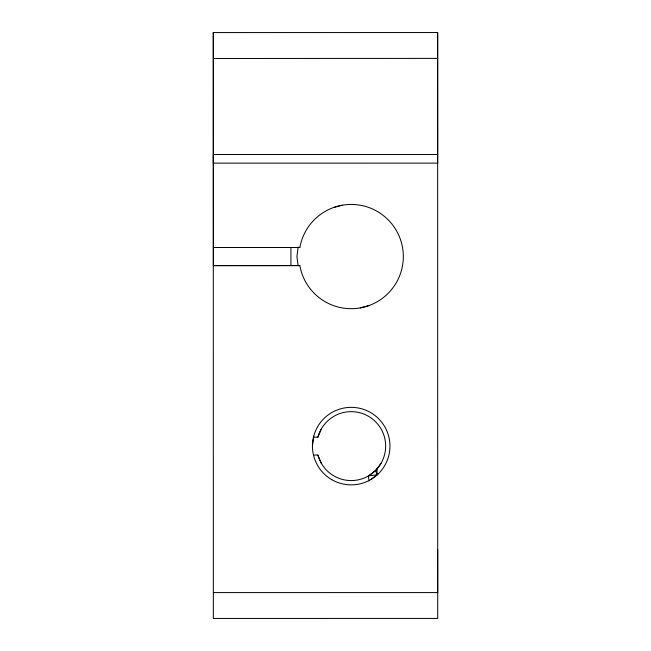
<?xml version="1.0" encoding="UTF-8"?>
<svg xmlns="http://www.w3.org/2000/svg" width="651" height="651" viewBox="0 0 651 651"><rect width="100%" height="100%" fill="white"/><g stroke="black" fill="none" stroke-linecap="round" stroke-linejoin="round"><path stroke-width="0.98" d="M213.357 154.507L213.325 163.141L437.692 163.132L437.667 32.55L213.276 32.574L213.276 58.427L213.341 618.45L437.708 618.434L437.643 32.55M298.182 246.924L296.921 256.559L298.109 265.616L299.859 265.616A52.129 52.129 0 0 0 379.842 300.119A52.129 52.129 0 0 0 379.842 213.015A52.129 52.129 0 0 0 299.859 247.51L213.357 247.486M312.423 446.114L313.749 436.08M313.603 437.195L317.908 437.195L321.35 428.887M369.019 480.999L368.425 475.962L375.57 470.486L381.047 463.349M370.582 479.689L378.613 473.529M333.369 207.579L342.141 205.228M360.247 307.899L369.027 305.547M368.425 475.962L377.027 474.75L377.027 468.59M213.276 32.574L213.325 58.484L437.684 58.395M213.325 154.523L437.692 154.515M299.859 265.616L213.325 265.616L298.109 265.592M313.847 455.033L317.908 455.033A34.462 34.462 0 0 0 370.964 474.343A34.462 34.462 0 0 0 370.964 417.885A34.462 34.462 0 0 0 317.908 437.195M213.341 592.597L437.708 592.589L437.684 549.493M298.109 247.486L299.859 247.51M317.908 455.033L321.35 463.349M375.57 470.486L377.027 474.75M290.924 247.421L290.924 265.6M213.325 58.484L213.382 265.624M331.815 479.689A38.775 38.775 0 0 0 389.965 446.114A38.775 38.775 0 0 0 331.815 412.539A38.775 38.775 0 0 0 331.815 479.689"/></g></svg>
